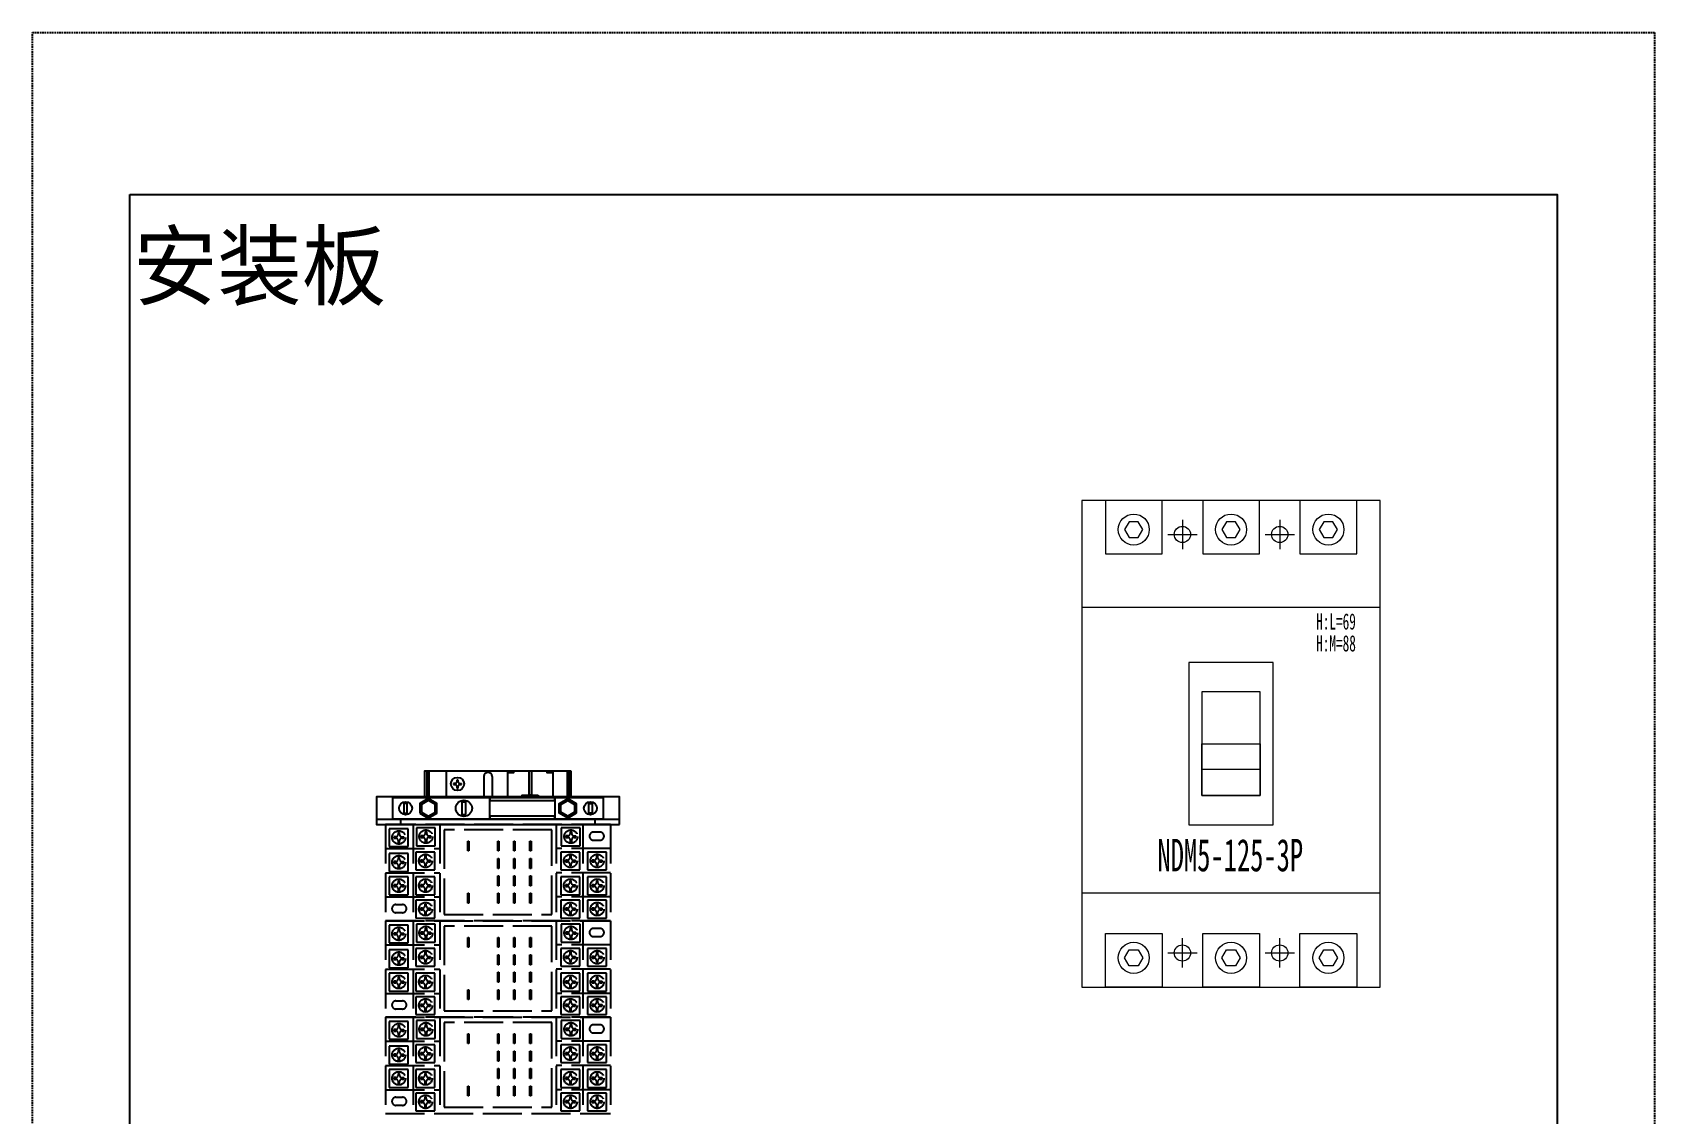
# Model space of a CAD drawing. Extents: x 342406 to 342906, y 326934 to 327634.
# Drawn here: x 342406 to 342906, y 327300 to 327634 of the extents above; entities that cross this region are included whole.
import ezdxf
from ezdxf.enums import TextEntityAlignment as Align

# ---------------------------------------------------------------- set-up
doc = ezdxf.new("R2010")
doc.units = 0
doc.header["$MEASUREMENT"] = 0
doc.linetypes.add('ACAD_ISO02W100', pattern=[15, 12, -3])
doc.linetypes.add('DASHED', pattern=[0.75, 0.5, -0.25])
for name, color, linetype in [('DRAW', 123, 'Continuous'), ('Layer1', 7, 'Continuous'), ('布置图', 30, 'Continuous'), ('文字', 3, 'Continuous')]:
    doc.layers.add(name, color=color, linetype=linetype)
doc.layers.add('细线', color=7, linetype='Continuous', lineweight=0)
doc.styles.add('宋', font='', dxfattribs={"width": 0.7})
doc.styles.get('宋').set_extended_font_data('SimSun')

# ---------------------------------------------------------------- blocks, each defined once
blk = doc.blocks.new('Manufacturer光辉PartName塑壳断路器Series125ShellFrameLimitingCurrentRemarkPartTypeMinCurrent1MaxCurrent125Poles3PMinPower0MaxPower0LibType2DelFlgfalseUpdateDate')
at = {"layer": '细线'}
for p, q in [((-15, 69.03), (-15, 59.97)), ((15, 69.03), (15, 59.97)), ((-19.53, 64.5), (-10.47, 64.5)), ((10.47, 64.5), (19.53, 64.5)), ((-15, -69.03), (-15, -59.97)), ((15, -69.03), (15, -59.97)), ((-19.53, -64.5), (-10.47, -64.5)), ((10.47, -64.5), (19.53, -64.5))]:
    blk.add_line(p, q, dxfattribs=at)
for points in [[(-46, -75), (46, -75), (46, 75), (-46, 75)], [(-38.75, 58.5), (-21.25, 58.5), (-21.25, 75), (-38.75, 75)], [(-8.75, 58.5), (8.75, 58.5), (8.75, 75), (-8.75, 75)], [(21.25, 58.5), (38.75, 58.5), (38.75, 75), (21.25, 75)], [(-46, -46), (46, -46), (46, 42), (-46, 42)], [(-13, -25), (13, -25), (13, 25), (-13, 25)], [(-9, -16), (9, -16), (9, 16), (-9, 16)], [(-9, 0), (9, 0), (9, -16), (-9, -16)], [(-9, 0), (9, 0), (9, -8), (-9, -8)], [(-38.75, -58.5), (-21.25, -58.5), (-21.25, -75), (-38.75, -75)], [(-8.75, -58.5), (8.75, -58.5), (8.75, -75), (-8.75, -75)], [(21.25, -58.5), (38.75, -58.5), (38.75, -75), (21.25, -75)]]:
    blk.add_lwpolyline(points, close=True, dxfattribs=at)
at = {"layer": '细线', "color": 7}
for points in [[(-27.19, 66), (-28.59, 68.43), (-31.41, 68.43), (-32.81, 66), (-31.41, 63.57), (-28.59, 63.57)], [(2.81, 66), (1.41, 68.43), (-1.41, 68.43), (-2.81, 66), (-1.41, 63.57), (1.41, 63.57)], [(32.81, 66), (31.41, 68.43), (28.59, 68.43), (27.19, 66), (28.59, 63.57), (31.41, 63.57)], [(-27.19, -66), (-28.59, -68.43), (-31.41, -68.43), (-32.81, -66), (-31.41, -63.57), (-28.59, -63.57)], [(2.81, -66), (1.41, -68.43), (-1.41, -68.43), (-2.81, -66), (-1.41, -63.57), (1.41, -63.57)], [(32.81, -66), (31.41, -68.43), (28.59, -68.43), (27.19, -66), (28.59, -63.57), (31.41, -63.57)]]:
    blk.add_lwpolyline(points, close=True, dxfattribs=at)
for centre in [(-30, 66), (0, 66), (30, 66), (-30, -66), (0, -66), (30, -66)]:
    blk.add_circle(centre, 4.8, dxfattribs=at)
at = {"layer": '细线'}
for centre in [(-15, 64.5), (15, 64.5), (-15, -64.5), (15, -64.5)]:
    blk.add_circle(centre, 2.5, dxfattribs=at)
at = {"layer": '细线', "color": 7, "attachment_point": 1, "style": '宋'}
for s, insert, char_height, width in [('\\pxql;{\\fFangSong_GB2312|b0|i0|c134|p49;\\W0.6;H:L=69}', (26.23, 40.19), 5, 16.7991), ('\\pxql;{\\fFangSong_GB2312|b0|i0|c134|p49;\\W0.6;H:M=88}', (26.23, 33.45), 5, 16.7991), ('\\pxql;{\\fFangSong_GB2312|b0|i0|c134|p49;\\W0.6;NDM5-125-3P}', (-22.68, -29.34), 10, 49.2649)]:
    blk.add_mtext(s, dxfattribs=dict(at, insert=insert, char_height=char_height, width=width))
blk = doc.blocks.new('8345452246a028ac4-bb8e-4c72-bf57-48d9550e3f80')
for points in [[(4.76, 158.57), (4.76, 159.17), (3.01, 159.17), (3.01, 158.57)], [(9.62, 151.72), (10.28, 151.72), (10.28, 159.17), (9.62, 159.17)], [(15.15, 159.17), (15.15, 158.57), (16.9, 158.57), (16.9, 159.17)], [(7.5, 151.72), (7.5, 151.17), (12.4, 151.17), (12.4, 151.72)]]:
    blk.add_hatch(color=7).paths.add_polyline_path(points)
at = {"color": 0}
for p, q in [((-21.91, 159.17), (-21.91, 151.17)), ((-21.31, 159.17), (-21.31, 151.17)), ((-16.02, 159.17), (-16.02, 151.17)), ((-4.35, 157.47), (-4.35, 151.17)), ((-1.78, 157.47), (-1.78, 151.17)), ((21.33, 159.17), (21.33, 151.17)), ((21.92, 159.17), (21.92, 151.17))]:
    blk.add_line(p, q, dxfattribs=at)
at = {"color": 0, "elevation": 0}
for points in [[(22.5, 159.17), (22.5, 151.17), (-22.5, 151.17), (-22.5, 159.17)], [(16.9, 159.17), (16.9, 151.17), (3.01, 151.17), (3.01, 159.17)], [(4.76, 159.17), (4.76, 158.57), (3.01, 158.57), (3.01, 159.17)], [(10.28, 159.17), (10.28, 151.72), (9.62, 151.72), (9.62, 159.17)], [(16.9, 159.17), (16.9, 158.57), (15.15, 158.57), (15.15, 159.17)], [(12.4, 151.72), (12.4, 151.17), (7.5, 151.17), (7.5, 151.72)]]:
    blk.add_lwpolyline(points, close=True, dxfattribs=at)
at = {"color": 0}
blk.add_arc((-3.07, 157.47), 1.28, 0, 180, dxfattribs=at)
at = {"layer": 'DRAW', "color": 7, "ltscale": 0.3, "elevation": 0}
for points in [[(37.5, 142.67), (37.5, 151.17), (-37.5, 151.17), (-37.5, 142.67)], [(-2.5, 144.42), (-2.5, 150.92), (-32.5, 150.92), (-32.5, 144.42)], [(-24.1, 146.17), (-21.5, 144.67), (-18.9, 146.17), (-18.9, 149.17), (-21.5, 150.67), (-24.1, 149.17)], [(-23.6, 146.46), (-21.5, 145.25), (-19.4, 146.46), (-19.4, 148.88), (-21.5, 150.09), (-23.6, 148.88)], [(17.5, 150.12), (17.5, 150.92), (-2.5, 150.92), (-2.5, 150.12)], [(32.5, 144.42), (32.5, 150.92), (17.5, 150.92), (17.5, 144.42)], [(24.1, 146.17), (21.5, 144.67), (18.9, 146.17), (18.9, 149.17), (21.5, 150.67), (24.1, 149.17)], [(23.6, 146.46), (21.5, 145.25), (19.4, 146.46), (19.4, 148.88), (21.5, 150.09), (23.6, 148.88)], [(-28, 146.17), (-28, 149.17), (-29, 149.17), (-29, 146.17)], [(-9.88, 145.79), (-9.88, 149.54), (-11.12, 149.54), (-11.12, 145.79)], [(17.5, 144.42), (17.5, 145.22), (-2.5, 145.22), (-2.5, 144.42)], [(28, 146.17), (28, 149.17), (29, 149.17), (29, 146.17)], [(37.5, 142.67), (37.5, 144.17), (-37.5, 144.17), (-37.5, 142.67)], [(30, 142.67), (30, 144.17), (-30, 144.17), (-30, 142.67)]]:
    blk.add_lwpolyline(points, close=True, dxfattribs=at)
at = {"layer": 'DRAW', "color": 7, "ltscale": 0.3}
for centre, radius in [((-10.5, 147.67), 2.5), ((-28.5, 147.67), 2), ((28.5, 147.67), 2)]:
    blk.add_circle(centre, radius, dxfattribs=at)
at = {"layer": 'Layer1', "color": 7, "lineweight": -3, "ltscale": 50}
blk.add_circle((-12.5, 155.17), 2.03, dxfattribs=at)
at = {"layer": '文字', "color": 7, "linetype": 'ACAD_ISO02W100'}
for p, q in [((-13.2, 155.35), (-13.75, 155.35)), ((-13.75, 155.35), (-13.75, 154.96)), ((-12.69, 156.37), (-12.69, 155.86)), ((-12.3, 156.37), (-12.69, 156.37)), ((-12.3, 155.86), (-12.3, 156.37)), ((-11.79, 155.35), (-11.27, 155.35)), ((-11.27, 154.96), (-11.27, 155.35)), ((-13.75, 154.96), (-13.2, 154.96)), ((-12.69, 154.45), (-12.69, 153.9)), ((-12.69, 153.9), (-12.3, 153.9)), ((-12.3, 153.9), (-12.3, 154.45)), ((-11.79, 154.96), (-11.27, 154.96))]:
    blk.add_line(p, q, dxfattribs=at)
at = {"layer": '文字', "color": 0, "linetype": 'ACAD_ISO02W100'}
for p, q in [((34.65, 142.67), (-34.65, 142.67)), ((-34.65, 142.67), (-34.65, 112.97)), ((-34.65, 142.67), (-34.65, 112.97)), ((-30.81, 140.19), (-30.81, 139.55)), ((-30.32, 140.19), (-30.81, 140.19)), ((-30.32, 139.55), (-30.32, 140.19)), ((-26.18, 142.67), (-26.18, 112.97)), ((-22.46, 140.46), (-22.46, 139.82)), ((-21.97, 140.46), (-22.46, 140.46)), ((-21.97, 139.82), (-21.97, 140.46)), ((-17.96, 142.67), (-17.96, 112.97)), ((17.96, 142.67), (17.96, 112.97)), ((22.22, 140.46), (22.22, 139.82)), ((22.71, 140.46), (22.22, 140.46)), ((22.71, 139.82), (22.71, 140.46)), ((26.18, 142.67), (26.18, 112.97)), ((34.65, 142.67), (34.65, 112.97)), ((-34.65, 135.3), (-17.96, 135.3)), ((-31.45, 138.92), (-32.13, 138.92)), ((-32.13, 138.92), (-32.13, 138.42)), ((-32.13, 138.42), (-31.45, 138.42)), ((-30.81, 137.79), (-30.81, 137.1)), ((-30.81, 137.1), (-30.32, 137.1)), ((-30.32, 138.92), (-30.32, 138.92)), ((-30.32, 137.1), (-30.32, 137.79)), ((-29.68, 138.92), (-29.04, 138.92)), ((-29.68, 138.42), (-29.04, 138.42)), ((-29.04, 138.42), (-29.04, 138.92)), ((-23.1, 139.19), (-23.78, 139.19)), ((-23.78, 139.19), (-23.78, 138.7)), ((-23.78, 138.7), (-23.1, 138.7)), ((-22.46, 138.06), (-22.46, 137.37)), ((-22.46, 137.37), (-21.97, 137.37)), ((-21.97, 139.19), (-21.97, 139.19)), ((-21.97, 137.37), (-21.97, 138.06)), ((-21.34, 139.19), (-20.69, 139.19)), ((-21.34, 138.7), (-20.69, 138.7)), ((-20.69, 138.7), (-20.69, 139.19)), ((34.65, 135.3), (17.96, 135.3)), ((21.58, 139.19), (20.9, 139.19)), ((20.9, 139.19), (20.9, 138.7)), ((20.9, 138.7), (21.58, 138.7)), ((22.22, 138.06), (22.22, 137.37)), ((22.22, 137.37), (22.71, 137.37)), ((22.71, 139.19), (22.71, 139.19)), ((22.71, 137.37), (22.71, 138.06)), ((23.35, 139.19), (23.99, 139.19)), ((23.35, 138.7), (23.99, 138.7)), ((23.99, 138.7), (23.99, 139.19)), ((-31.45, 131.28), (-32.13, 131.28)), ((-32.13, 131.28), (-32.13, 130.79)), ((-32.13, 130.79), (-31.45, 130.79)), ((-30.81, 132.55), (-30.81, 131.91)), ((-30.32, 132.55), (-30.81, 132.55)), ((-30.81, 130.15), (-30.81, 129.46)), ((-30.32, 131.91), (-30.32, 132.55)), ((-30.32, 131.28), (-30.32, 131.28)), ((-30.32, 129.46), (-30.32, 130.15)), ((-29.68, 131.28), (-29.04, 131.28)), ((-29.68, 130.79), (-29.04, 130.79)), ((-29.04, 130.79), (-29.04, 131.28)), ((-23.22, 131.7), (-23.9, 131.7)), ((-23.9, 131.7), (-23.9, 131.21)), ((-23.9, 131.21), (-23.22, 131.21)), ((-22.58, 132.98), (-22.58, 132.34)), ((-22.09, 132.98), (-22.58, 132.98)), ((-22.58, 130.57), (-22.58, 129.89)), ((-22.09, 132.34), (-22.09, 132.98)), ((-22.09, 131.7), (-22.09, 131.7)), ((-22.09, 129.89), (-22.09, 130.57)), ((-21.45, 131.7), (-20.81, 131.7)), ((-21.45, 131.21), (-20.81, 131.21)), ((-20.81, 131.21), (-20.81, 131.7)), ((21.46, 131.7), (20.78, 131.7)), ((20.78, 131.7), (20.78, 131.21)), ((20.78, 131.21), (21.46, 131.21)), ((22.1, 132.98), (22.1, 132.34)), ((22.59, 132.98), (22.1, 132.98)), ((22.1, 130.57), (22.1, 129.89)), ((22.59, 132.34), (22.59, 132.98)), ((22.59, 131.7), (22.59, 131.7)), ((22.59, 129.89), (22.59, 130.57)), ((23.23, 131.7), (23.87, 131.7)), ((23.23, 131.21), (23.87, 131.21)), ((23.87, 131.21), (23.87, 131.7)), ((29.69, 131.7), (29.01, 131.7)), ((29.01, 131.7), (29.01, 131.21)), ((29.01, 131.21), (29.69, 131.21)), ((30.33, 132.98), (30.33, 132.34)), ((30.82, 132.98), (30.33, 132.98)), ((30.33, 130.57), (30.33, 129.89)), ((30.82, 132.34), (30.82, 132.98)), ((30.82, 131.7), (30.82, 131.7)), ((30.82, 129.89), (30.82, 130.57)), ((31.45, 131.7), (32.1, 131.7)), ((31.45, 131.21), (32.1, 131.21)), ((32.1, 131.21), (32.1, 131.7)), ((-34.65, 127.82), (-17.96, 127.82)), ((-30.81, 129.46), (-30.32, 129.46)), ((-30.81, 125.34), (-30.81, 124.7)), ((-30.32, 125.34), (-30.81, 125.34)), ((-30.32, 124.7), (-30.32, 125.34)), ((-22.58, 129.89), (-22.09, 129.89)), ((-22.58, 125.34), (-22.58, 124.7)), ((-22.09, 125.34), (-22.58, 125.34)), ((-22.09, 124.7), (-22.09, 125.34)), ((34.65, 127.82), (17.96, 127.82)), ((22.1, 129.89), (22.59, 129.89)), ((22.1, 125.34), (22.1, 124.7)), ((22.59, 125.34), (22.1, 125.34)), ((22.59, 124.7), (22.59, 125.34)), ((30.33, 129.89), (30.82, 129.89)), ((30.33, 125.34), (30.33, 124.7)), ((30.82, 125.34), (30.33, 125.34)), ((30.82, 124.7), (30.82, 125.34)), ((-34.65, 120.33), (-17.96, 120.33)), ((-31.45, 124.07), (-32.13, 124.07)), ((-32.13, 124.07), (-32.13, 123.57)), ((-32.13, 123.57), (-31.45, 123.57)), ((-30.81, 122.94), (-30.81, 122.25)), ((-30.81, 122.25), (-30.32, 122.25)), ((-30.32, 124.07), (-30.32, 124.07)), ((-30.32, 122.25), (-30.32, 122.94)), ((-29.68, 124.07), (-29.04, 124.07)), ((-29.68, 123.57), (-29.04, 123.57)), ((-29.04, 123.57), (-29.04, 124.07)), ((-23.22, 124.07), (-23.9, 124.07)), ((-23.9, 124.07), (-23.9, 123.57)), ((-23.9, 123.57), (-23.22, 123.57)), ((-22.58, 122.94), (-22.58, 122.25)), ((-22.58, 122.25), (-22.09, 122.25)), ((-22.09, 124.07), (-22.09, 124.07)), ((-22.09, 122.25), (-22.09, 122.94)), ((-21.45, 124.07), (-20.81, 124.07)), ((-21.45, 123.57), (-20.81, 123.57)), ((-20.81, 123.57), (-20.81, 124.07)), ((34.65, 120.33), (17.96, 120.33)), ((21.46, 124.07), (20.78, 124.07)), ((20.78, 124.07), (20.78, 123.57)), ((20.78, 123.57), (21.46, 123.57)), ((22.1, 122.94), (22.1, 122.25)), ((22.1, 122.25), (22.59, 122.25)), ((22.59, 124.07), (22.59, 124.07)), ((22.59, 122.25), (22.59, 122.94)), ((23.23, 124.07), (23.87, 124.07)), ((23.23, 123.57), (23.87, 123.57)), ((23.87, 123.57), (23.87, 124.07)), ((29.69, 124.07), (29.01, 124.07)), ((29.01, 124.07), (29.01, 123.57)), ((29.01, 123.57), (29.69, 123.57)), ((30.33, 122.94), (30.33, 122.25)), ((30.33, 122.25), (30.82, 122.25)), ((30.82, 124.07), (30.82, 124.07)), ((30.82, 122.25), (30.82, 122.94)), ((31.45, 124.07), (32.1, 124.07)), ((31.45, 123.57), (32.1, 123.57)), ((32.1, 123.57), (32.1, 124.07)), ((-23.22, 116.85), (-23.9, 116.85)), ((-23.9, 116.85), (-23.9, 116.36)), ((-23.9, 116.36), (-23.22, 116.36)), ((-22.58, 118.13), (-22.58, 117.49)), ((-22.09, 118.13), (-22.58, 118.13)), ((-22.58, 115.72), (-22.58, 115.04)), ((-22.58, 115.04), (-22.09, 115.04)), ((-22.09, 117.49), (-22.09, 118.13)), ((-22.09, 116.85), (-22.09, 116.85)), ((-22.09, 115.04), (-22.09, 115.72)), ((-21.45, 116.85), (-20.81, 116.85)), ((-21.45, 116.36), (-20.81, 116.36)), ((-20.81, 116.36), (-20.81, 116.85)), ((21.46, 116.85), (20.78, 116.85)), ((20.78, 116.85), (20.78, 116.36)), ((20.78, 116.36), (21.46, 116.36)), ((22.1, 118.13), (22.1, 117.49)), ((22.59, 118.13), (22.1, 118.13)), ((22.1, 115.72), (22.1, 115.04)), ((22.1, 115.04), (22.59, 115.04)), ((22.59, 117.49), (22.59, 118.13)), ((22.59, 116.85), (22.59, 116.85)), ((22.59, 115.04), (22.59, 115.72)), ((23.23, 116.85), (23.87, 116.85)), ((23.23, 116.36), (23.87, 116.36)), ((23.87, 116.36), (23.87, 116.85)), ((29.69, 116.85), (29.01, 116.85)), ((29.01, 116.85), (29.01, 116.36)), ((29.01, 116.36), (29.69, 116.36)), ((30.33, 118.13), (30.33, 117.49)), ((30.82, 118.13), (30.33, 118.13)), ((30.33, 115.72), (30.33, 115.04)), ((30.33, 115.04), (30.82, 115.04)), ((30.82, 117.49), (30.82, 118.13)), ((30.82, 116.85), (30.82, 116.85)), ((30.82, 115.04), (30.82, 115.72)), ((31.45, 116.85), (32.1, 116.85)), ((31.45, 116.36), (32.1, 116.36)), ((32.1, 116.36), (32.1, 116.85)), ((-34.65, 112.97), (34.65, 112.97)), ((34.65, 112.97), (-34.65, 112.97)), ((-34.65, 112.97), (-34.65, 83.27)), ((-34.65, 112.97), (-34.65, 83.27)), ((-30.81, 110.49), (-30.81, 109.85)), ((-30.32, 110.49), (-30.81, 110.49)), ((-30.32, 109.85), (-30.32, 110.49)), ((-26.18, 112.97), (-26.18, 83.27)), ((-22.46, 110.76), (-22.46, 110.12)), ((-21.97, 110.76), (-22.46, 110.76)), ((-21.97, 110.12), (-21.97, 110.76)), ((-17.96, 112.97), (-17.96, 83.27)), ((17.96, 112.97), (17.96, 83.27)), ((22.22, 110.76), (22.22, 110.12)), ((22.71, 110.76), (22.22, 110.76)), ((22.71, 110.12), (22.71, 110.76)), ((26.18, 112.97), (26.18, 83.27)), ((34.65, 112.97), (34.65, 83.27)), ((-34.65, 105.6), (-17.96, 105.6)), ((-31.45, 109.22), (-32.13, 109.22)), ((-32.13, 109.22), (-32.13, 108.72)), ((-32.13, 108.72), (-31.45, 108.72)), ((-30.81, 108.09), (-30.81, 107.4)), ((-30.81, 107.4), (-30.32, 107.4)), ((-30.32, 109.22), (-30.32, 109.22)), ((-30.32, 107.4), (-30.32, 108.09)), ((-29.68, 109.22), (-29.04, 109.22)), ((-29.68, 108.72), (-29.04, 108.72)), ((-29.04, 108.72), (-29.04, 109.22)), ((-23.1, 109.49), (-23.78, 109.49)), ((-23.78, 109.49), (-23.78, 109)), ((-23.78, 109), (-23.1, 109)), ((-22.46, 108.36), (-22.46, 107.67)), ((-22.46, 107.67), (-21.97, 107.67)), ((-21.97, 109.49), (-21.97, 109.49)), ((-21.97, 107.67), (-21.97, 108.36)), ((-21.34, 109.49), (-20.69, 109.49)), ((-21.34, 109), (-20.69, 109)), ((-20.69, 109), (-20.69, 109.49)), ((34.65, 105.6), (17.96, 105.6)), ((21.58, 109.49), (20.9, 109.49)), ((20.9, 109.49), (20.9, 109)), ((20.9, 109), (21.58, 109)), ((22.22, 108.36), (22.22, 107.67)), ((22.22, 107.67), (22.71, 107.67)), ((22.71, 109.49), (22.71, 109.49)), ((22.71, 107.67), (22.71, 108.36)), ((23.35, 109.49), (23.99, 109.49)), ((23.35, 109), (23.99, 109)), ((23.99, 109), (23.99, 109.49)), ((-31.45, 101.58), (-32.13, 101.58)), ((-32.13, 101.58), (-32.13, 101.09)), ((-32.13, 101.09), (-31.45, 101.09)), ((-30.81, 102.85), (-30.81, 102.21)), ((-30.32, 102.85), (-30.81, 102.85)), ((-30.81, 100.45), (-30.81, 99.76)), ((-30.32, 102.21), (-30.32, 102.85)), ((-30.32, 101.58), (-30.32, 101.58)), ((-30.32, 99.76), (-30.32, 100.45)), ((-29.68, 101.58), (-29.04, 101.58)), ((-29.68, 101.09), (-29.04, 101.09)), ((-29.04, 101.09), (-29.04, 101.58)), ((-23.22, 102), (-23.9, 102)), ((-23.9, 102), (-23.9, 101.51)), ((-23.9, 101.51), (-23.22, 101.51)), ((-22.58, 103.28), (-22.58, 102.64)), ((-22.09, 103.28), (-22.58, 103.28)), ((-22.58, 100.87), (-22.58, 100.19)), ((-22.58, 100.19), (-22.09, 100.19)), ((-22.09, 102.64), (-22.09, 103.28)), ((-22.09, 102), (-22.09, 102)), ((-22.09, 100.19), (-22.09, 100.87)), ((-21.45, 102), (-20.81, 102)), ((-21.45, 101.51), (-20.81, 101.51)), ((-20.81, 101.51), (-20.81, 102)), ((21.46, 102), (20.78, 102)), ((20.78, 102), (20.78, 101.51)), ((20.78, 101.51), (21.46, 101.51)), ((22.1, 103.28), (22.1, 102.64)), ((22.59, 103.28), (22.1, 103.28)), ((22.1, 100.87), (22.1, 100.19)), ((22.1, 100.19), (22.59, 100.19)), ((22.59, 102.64), (22.59, 103.28)), ((22.59, 102), (22.59, 102)), ((22.59, 100.19), (22.59, 100.87)), ((23.23, 102), (23.87, 102)), ((23.23, 101.51), (23.87, 101.51)), ((23.87, 101.51), (23.87, 102)), ((29.69, 102), (29.01, 102)), ((29.01, 102), (29.01, 101.51)), ((29.01, 101.51), (29.69, 101.51)), ((30.33, 103.28), (30.33, 102.64)), ((30.82, 103.28), (30.33, 103.28)), ((30.33, 100.87), (30.33, 100.19)), ((30.33, 100.19), (30.82, 100.19)), ((30.82, 102.64), (30.82, 103.28)), ((30.82, 102), (30.82, 102)), ((30.82, 100.19), (30.82, 100.87)), ((31.45, 102), (32.1, 102)), ((31.45, 101.51), (32.1, 101.51)), ((32.1, 101.51), (32.1, 102)), ((-34.65, 98.12), (-17.96, 98.12)), ((-30.81, 99.76), (-30.32, 99.76)), ((-30.81, 95.64), (-30.81, 95)), ((-30.32, 95.64), (-30.81, 95.64)), ((-30.32, 95), (-30.32, 95.64)), ((-22.58, 95.64), (-22.58, 95)), ((-22.09, 95.64), (-22.58, 95.64)), ((-22.09, 95), (-22.09, 95.64)), ((34.65, 98.12), (17.96, 98.12)), ((22.1, 95.64), (22.1, 95)), ((22.59, 95.64), (22.1, 95.64)), ((22.59, 95), (22.59, 95.64)), ((30.33, 95.64), (30.33, 95)), ((30.82, 95.64), (30.33, 95.64)), ((30.82, 95), (30.82, 95.64)), ((-34.65, 90.63), (-17.96, 90.63)), ((-31.45, 94.37), (-32.13, 94.37)), ((-32.13, 94.37), (-32.13, 93.87)), ((-32.13, 93.87), (-31.45, 93.87)), ((-30.81, 93.24), (-30.81, 92.55)), ((-30.81, 92.55), (-30.32, 92.55)), ((-30.32, 94.37), (-30.32, 94.37)), ((-30.32, 92.55), (-30.32, 93.24)), ((-29.68, 94.37), (-29.04, 94.37)), ((-29.68, 93.87), (-29.04, 93.87)), ((-29.04, 93.87), (-29.04, 94.37)), ((-23.22, 94.37), (-23.9, 94.37)), ((-23.9, 94.37), (-23.9, 93.87)), ((-23.9, 93.87), (-23.22, 93.87)), ((-22.58, 93.24), (-22.58, 92.55)), ((-22.58, 92.55), (-22.09, 92.55)), ((-22.09, 94.37), (-22.09, 94.37)), ((-22.09, 92.55), (-22.09, 93.24)), ((-21.45, 94.37), (-20.81, 94.37)), ((-21.45, 93.87), (-20.81, 93.87)), ((-20.81, 93.87), (-20.81, 94.37)), ((34.65, 90.63), (17.96, 90.63)), ((21.46, 94.37), (20.78, 94.37)), ((20.78, 94.37), (20.78, 93.87)), ((20.78, 93.87), (21.46, 93.87)), ((22.1, 93.24), (22.1, 92.55)), ((22.1, 92.55), (22.59, 92.55)), ((22.59, 94.37), (22.59, 94.37)), ((22.59, 92.55), (22.59, 93.24)), ((23.23, 94.37), (23.87, 94.37)), ((23.23, 93.87), (23.87, 93.87)), ((23.87, 93.87), (23.87, 94.37)), ((29.69, 94.37), (29.01, 94.37)), ((29.01, 94.37), (29.01, 93.87)), ((29.01, 93.87), (29.69, 93.87)), ((30.33, 93.24), (30.33, 92.55)), ((30.33, 92.55), (30.82, 92.55)), ((30.82, 94.37), (30.82, 94.37)), ((30.82, 92.55), (30.82, 93.24)), ((31.45, 94.37), (32.1, 94.37)), ((31.45, 93.87), (32.1, 93.87)), ((32.1, 93.87), (32.1, 94.37)), ((-23.22, 87.15), (-23.9, 87.15)), ((-23.9, 87.15), (-23.9, 86.66)), ((-23.9, 86.66), (-23.22, 86.66)), ((-22.58, 88.43), (-22.58, 87.79)), ((-22.09, 88.43), (-22.58, 88.43)), ((-22.58, 86.02), (-22.58, 85.34)), ((-22.58, 85.34), (-22.09, 85.34)), ((-22.09, 87.79), (-22.09, 88.43)), ((-22.09, 87.15), (-22.09, 87.15)), ((-22.09, 85.34), (-22.09, 86.02)), ((-21.45, 87.15), (-20.81, 87.15)), ((-21.45, 86.66), (-20.81, 86.66)), ((-20.81, 86.66), (-20.81, 87.15)), ((21.46, 87.15), (20.78, 87.15)), ((20.78, 87.15), (20.78, 86.66)), ((20.78, 86.66), (21.46, 86.66)), ((22.1, 88.43), (22.1, 87.79)), ((22.59, 88.43), (22.1, 88.43)), ((22.1, 86.02), (22.1, 85.34)), ((22.1, 85.34), (22.59, 85.34)), ((22.59, 87.79), (22.59, 88.43)), ((22.59, 87.15), (22.59, 87.15)), ((22.59, 85.34), (22.59, 86.02)), ((23.23, 87.15), (23.87, 87.15)), ((23.23, 86.66), (23.87, 86.66)), ((23.87, 86.66), (23.87, 87.15)), ((29.69, 87.15), (29.01, 87.15)), ((29.01, 87.15), (29.01, 86.66)), ((29.01, 86.66), (29.69, 86.66)), ((30.33, 88.43), (30.33, 87.79)), ((30.82, 88.43), (30.33, 88.43)), ((30.33, 86.02), (30.33, 85.34)), ((30.33, 85.34), (30.82, 85.34)), ((30.82, 87.79), (30.82, 88.43)), ((30.82, 87.15), (30.82, 87.15)), ((30.82, 85.34), (30.82, 86.02)), ((31.45, 87.15), (32.1, 87.15)), ((31.45, 86.66), (32.1, 86.66)), ((32.1, 86.66), (32.1, 87.15)), ((-34.65, 83.27), (34.65, 83.27)), ((34.65, 83.27), (-34.65, 83.27)), ((-34.65, 83.27), (-34.65, 53.57)), ((-34.65, 83.27), (-34.65, 53.57)), ((-30.81, 80.79), (-30.81, 80.15)), ((-30.32, 80.79), (-30.81, 80.79)), ((-30.32, 80.15), (-30.32, 80.79)), ((-26.18, 83.27), (-26.18, 53.57)), ((-22.46, 81.06), (-22.46, 80.42)), ((-21.97, 81.06), (-22.46, 81.06)), ((-21.97, 80.42), (-21.97, 81.06)), ((-17.96, 83.27), (-17.96, 53.57)), ((17.96, 83.27), (17.96, 53.57)), ((22.22, 81.06), (22.22, 80.42)), ((22.71, 81.06), (22.22, 81.06)), ((22.71, 80.42), (22.71, 81.06)), ((26.18, 83.27), (26.18, 53.57)), ((34.65, 83.27), (34.65, 53.57)), ((-34.65, 75.9), (-17.96, 75.9)), ((-31.45, 79.52), (-32.13, 79.52)), ((-32.13, 79.52), (-32.13, 79.02)), ((-32.13, 79.02), (-31.45, 79.02)), ((-30.81, 78.39), (-30.81, 77.7)), ((-30.81, 77.7), (-30.32, 77.7)), ((-30.32, 79.52), (-30.32, 79.52)), ((-30.32, 77.7), (-30.32, 78.39)), ((-29.68, 79.52), (-29.04, 79.52)), ((-29.68, 79.02), (-29.04, 79.02)), ((-29.04, 79.02), (-29.04, 79.52)), ((-23.1, 79.79), (-23.78, 79.79)), ((-23.78, 79.79), (-23.78, 79.3)), ((-23.78, 79.3), (-23.1, 79.3)), ((-22.46, 78.66), (-22.46, 77.97)), ((-22.46, 77.97), (-21.97, 77.97)), ((-21.97, 79.79), (-21.97, 79.79)), ((-21.97, 77.97), (-21.97, 78.66)), ((-21.34, 79.79), (-20.69, 79.79)), ((-21.34, 79.3), (-20.69, 79.3)), ((-20.69, 79.3), (-20.69, 79.79)), ((34.65, 75.9), (17.96, 75.9)), ((21.58, 79.79), (20.9, 79.79)), ((20.9, 79.79), (20.9, 79.3)), ((20.9, 79.3), (21.58, 79.3)), ((22.22, 78.66), (22.22, 77.97)), ((22.22, 77.97), (22.71, 77.97)), ((22.71, 79.79), (22.71, 79.79)), ((22.71, 77.97), (22.71, 78.66)), ((23.35, 79.79), (23.99, 79.79)), ((23.35, 79.3), (23.99, 79.3)), ((23.99, 79.3), (23.99, 79.79)), ((-31.45, 71.88), (-32.13, 71.88)), ((-32.13, 71.88), (-32.13, 71.39)), ((-32.13, 71.39), (-31.45, 71.39)), ((-30.81, 73.15), (-30.81, 72.51)), ((-30.32, 73.15), (-30.81, 73.15)), ((-30.81, 70.75), (-30.81, 70.06)), ((-30.81, 70.06), (-30.32, 70.06)), ((-30.32, 72.51), (-30.32, 73.15)), ((-30.32, 71.88), (-30.32, 71.88)), ((-30.32, 70.06), (-30.32, 70.75)), ((-29.68, 71.88), (-29.04, 71.88)), ((-29.68, 71.39), (-29.04, 71.39)), ((-29.04, 71.39), (-29.04, 71.88)), ((-23.22, 72.3), (-23.9, 72.3)), ((-23.9, 72.3), (-23.9, 71.81)), ((-23.9, 71.81), (-23.22, 71.81)), ((-22.58, 73.58), (-22.58, 72.94)), ((-22.09, 73.58), (-22.58, 73.58)), ((-22.58, 71.17), (-22.58, 70.49)), ((-22.58, 70.49), (-22.09, 70.49)), ((-22.09, 72.94), (-22.09, 73.58)), ((-22.09, 72.3), (-22.09, 72.3)), ((-22.09, 70.49), (-22.09, 71.17)), ((-21.45, 72.3), (-20.81, 72.3)), ((-21.45, 71.81), (-20.81, 71.81)), ((-20.81, 71.81), (-20.81, 72.3)), ((21.46, 72.3), (20.78, 72.3)), ((20.78, 72.3), (20.78, 71.81)), ((20.78, 71.81), (21.46, 71.81)), ((22.1, 73.58), (22.1, 72.94)), ((22.59, 73.58), (22.1, 73.58)), ((22.1, 71.17), (22.1, 70.49)), ((22.1, 70.49), (22.59, 70.49)), ((22.59, 72.94), (22.59, 73.58)), ((22.59, 72.3), (22.59, 72.3)), ((22.59, 70.49), (22.59, 71.17)), ((23.23, 72.3), (23.87, 72.3)), ((23.23, 71.81), (23.87, 71.81)), ((23.87, 71.81), (23.87, 72.3)), ((29.69, 72.3), (29.01, 72.3)), ((29.01, 72.3), (29.01, 71.81)), ((29.01, 71.81), (29.69, 71.81)), ((30.33, 73.58), (30.33, 72.94)), ((30.82, 73.58), (30.33, 73.58)), ((30.33, 71.17), (30.33, 70.49)), ((30.33, 70.49), (30.82, 70.49)), ((30.82, 72.94), (30.82, 73.58)), ((30.82, 72.3), (30.82, 72.3)), ((30.82, 70.49), (30.82, 71.17)), ((31.45, 72.3), (32.1, 72.3)), ((31.45, 71.81), (32.1, 71.81)), ((32.1, 71.81), (32.1, 72.3)), ((-34.65, 68.42), (-17.96, 68.42)), ((-30.81, 65.94), (-30.81, 65.3)), ((-30.32, 65.94), (-30.81, 65.94)), ((-30.32, 65.3), (-30.32, 65.94)), ((-22.58, 65.94), (-22.58, 65.3)), ((-22.09, 65.94), (-22.58, 65.94)), ((-22.09, 65.3), (-22.09, 65.94)), ((34.65, 68.42), (17.96, 68.42)), ((22.1, 65.94), (22.1, 65.3)), ((22.59, 65.94), (22.1, 65.94)), ((22.59, 65.3), (22.59, 65.94)), ((30.33, 65.94), (30.33, 65.3)), ((30.82, 65.94), (30.33, 65.94)), ((30.82, 65.3), (30.82, 65.94)), ((-34.65, 60.93), (-17.96, 60.93)), ((-31.45, 64.67), (-32.13, 64.67)), ((-32.13, 64.67), (-32.13, 64.17)), ((-32.13, 64.17), (-31.45, 64.17)), ((-30.81, 63.54), (-30.81, 62.85)), ((-30.81, 62.85), (-30.32, 62.85)), ((-30.32, 64.67), (-30.32, 64.67)), ((-30.32, 62.85), (-30.32, 63.54)), ((-29.68, 64.67), (-29.04, 64.67)), ((-29.68, 64.17), (-29.04, 64.17)), ((-29.04, 64.17), (-29.04, 64.67)), ((-23.22, 64.67), (-23.9, 64.67)), ((-23.9, 64.67), (-23.9, 64.17)), ((-23.9, 64.17), (-23.22, 64.17)), ((-22.58, 63.54), (-22.58, 62.85)), ((-22.58, 62.85), (-22.09, 62.85)), ((-22.09, 64.67), (-22.09, 64.67)), ((-22.09, 62.85), (-22.09, 63.54)), ((-21.45, 64.67), (-20.81, 64.67)), ((-21.45, 64.17), (-20.81, 64.17)), ((-20.81, 64.17), (-20.81, 64.67)), ((34.65, 60.93), (17.96, 60.93)), ((21.46, 64.67), (20.78, 64.67)), ((20.78, 64.67), (20.78, 64.17)), ((20.78, 64.17), (21.46, 64.17)), ((22.1, 63.54), (22.1, 62.85)), ((22.1, 62.85), (22.59, 62.85)), ((22.59, 64.67), (22.59, 64.67)), ((22.59, 62.85), (22.59, 63.54)), ((23.23, 64.67), (23.87, 64.67)), ((23.23, 64.17), (23.87, 64.17)), ((23.87, 64.17), (23.87, 64.67)), ((29.69, 64.67), (29.01, 64.67)), ((29.01, 64.67), (29.01, 64.17)), ((29.01, 64.17), (29.69, 64.17)), ((30.33, 63.54), (30.33, 62.85)), ((30.33, 62.85), (30.82, 62.85)), ((30.82, 64.67), (30.82, 64.67)), ((30.82, 62.85), (30.82, 63.54)), ((31.45, 64.67), (32.1, 64.67)), ((31.45, 64.17), (32.1, 64.17)), ((32.1, 64.17), (32.1, 64.67)), ((-23.22, 57.45), (-23.9, 57.45)), ((-23.9, 57.45), (-23.9, 56.96)), ((-23.9, 56.96), (-23.22, 56.96)), ((-22.58, 58.73), (-22.58, 58.09)), ((-22.09, 58.73), (-22.58, 58.73)), ((-22.58, 56.32), (-22.58, 55.64)), ((-22.58, 55.64), (-22.09, 55.64)), ((-22.09, 58.09), (-22.09, 58.73)), ((-22.09, 57.45), (-22.09, 57.45)), ((-22.09, 55.64), (-22.09, 56.32)), ((-21.45, 57.45), (-20.81, 57.45)), ((-21.45, 56.96), (-20.81, 56.96)), ((-20.81, 56.96), (-20.81, 57.45)), ((21.46, 57.45), (20.78, 57.45)), ((20.78, 57.45), (20.78, 56.96)), ((20.78, 56.96), (21.46, 56.96)), ((22.1, 58.73), (22.1, 58.09)), ((22.59, 58.73), (22.1, 58.73)), ((22.1, 56.32), (22.1, 55.64)), ((22.1, 55.64), (22.59, 55.64)), ((22.59, 58.09), (22.59, 58.73)), ((22.59, 57.45), (22.59, 57.45)), ((22.59, 55.64), (22.59, 56.32)), ((23.23, 57.45), (23.87, 57.45)), ((23.23, 56.96), (23.87, 56.96)), ((23.87, 56.96), (23.87, 57.45)), ((29.69, 57.45), (29.01, 57.45)), ((29.01, 57.45), (29.01, 56.96)), ((29.01, 56.96), (29.69, 56.96)), ((30.33, 58.73), (30.33, 58.09)), ((30.82, 58.73), (30.33, 58.73)), ((30.33, 56.32), (30.33, 55.64)), ((30.33, 55.64), (30.82, 55.64)), ((30.82, 58.09), (30.82, 58.73)), ((30.82, 57.45), (30.82, 57.45)), ((30.82, 55.64), (30.82, 56.32)), ((31.45, 57.45), (32.1, 57.45)), ((31.45, 56.96), (32.1, 56.96)), ((32.1, 56.96), (32.1, 57.45)), ((-34.65, 53.57), (34.65, 53.57))]:
    blk.add_line(p, q, dxfattribs=at)
at = {"layer": '文字', "color": 0, "linetype": 'ACAD_ISO02W100', "elevation": 0}
for points in [[(-33.51, 141.36), (-33.51, 135.87), (-27.73, 135.87), (-27.73, 141.36)], [(-25.17, 141.64), (-25.17, 136.14), (-19.38, 136.14), (-19.38, 141.64)], [(-16.57, 141.02), (-16.55, 114.94), (16.57, 114.94), (16.57, 141.02)], [(19.51, 141.64), (19.51, 136.14), (25.3, 136.14), (25.3, 141.64)], [(-8.95, 137.57), (-8.95, 134.53), (-9.3, 134.53), (-9.3, 137.57)], [(0.28, 137.57), (0.28, 134.53), (-0.07, 134.53), (-0.07, 137.57)], [(5.24, 137.57), (5.24, 134.53), (4.89, 134.53), (4.89, 137.57)], [(10.19, 137.57), (10.19, 134.53), (9.84, 134.53), (9.84, 137.57)], [(-33.51, 133.73), (-33.51, 128.23), (-27.73, 128.23), (-27.73, 133.73)], [(-25.29, 134.15), (-25.29, 128.66), (-19.5, 128.66), (-19.5, 134.15)], [(0.28, 132.2), (0.28, 129.16), (-0.07, 129.16), (-0.07, 132.2)], [(5.24, 132.2), (5.24, 129.16), (4.89, 129.16), (4.89, 132.2)], [(10.19, 132.2), (10.19, 129.16), (9.84, 129.16), (9.84, 132.2)], [(19.39, 134.15), (19.39, 128.66), (25.18, 128.66), (25.18, 134.15)], [(27.62, 134.15), (27.62, 128.66), (33.41, 128.66), (33.41, 134.15)], [(-33.51, 126.51), (-33.51, 121.02), (-27.73, 121.02), (-27.73, 126.51)], [(-25.29, 126.51), (-25.29, 121.02), (-19.5, 121.02), (-19.5, 126.51)], [(0.28, 126.83), (0.28, 123.78), (-0.07, 123.78), (-0.07, 126.83)], [(5.24, 126.83), (5.24, 123.78), (4.89, 123.78), (4.89, 126.83)], [(10.19, 126.83), (10.19, 123.78), (9.84, 123.78), (9.84, 126.83)], [(19.39, 126.51), (19.39, 121.02), (25.18, 121.02), (25.18, 126.51)], [(27.62, 126.51), (27.62, 121.02), (33.41, 121.02), (33.41, 126.51)], [(-8.95, 121.46), (-8.95, 118.41), (-9.3, 118.41), (-9.3, 121.46)], [(0.28, 121.46), (0.28, 118.41), (-0.07, 118.41), (-0.07, 121.46)], [(5.24, 121.46), (5.24, 118.41), (4.89, 118.41), (4.89, 121.46)], [(10.19, 121.46), (10.19, 118.41), (9.84, 118.41), (9.84, 121.46)], [(-25.29, 119.3), (-25.29, 113.81), (-19.5, 113.81), (-19.5, 119.3)], [(19.39, 119.3), (19.39, 113.81), (25.18, 113.81), (25.18, 119.3)], [(27.62, 119.3), (27.62, 113.81), (33.41, 113.81), (33.41, 119.3)], [(-33.51, 111.66), (-33.51, 106.17), (-27.73, 106.17), (-27.73, 111.66)], [(-25.17, 111.94), (-25.17, 106.44), (-19.38, 106.44), (-19.38, 111.94)], [(-16.57, 111.32), (-16.55, 85.24), (16.57, 85.24), (16.57, 111.32)], [(19.51, 111.94), (19.51, 106.44), (25.3, 106.44), (25.3, 111.94)], [(-8.95, 107.87), (-8.95, 104.83), (-9.3, 104.83), (-9.3, 107.87)], [(0.28, 107.87), (0.28, 104.83), (-0.07, 104.83), (-0.07, 107.87)], [(5.24, 107.87), (5.24, 104.83), (4.89, 104.83), (4.89, 107.87)], [(10.19, 107.87), (10.19, 104.83), (9.84, 104.83), (9.84, 107.87)], [(-33.51, 104.03), (-33.51, 98.53), (-27.73, 98.53), (-27.73, 104.03)], [(-25.29, 104.45), (-25.29, 98.96), (-19.5, 98.96), (-19.5, 104.45)], [(0.28, 102.5), (0.28, 99.46), (-0.07, 99.46), (-0.07, 102.5)], [(5.24, 102.5), (5.24, 99.46), (4.89, 99.46), (4.89, 102.5)], [(10.19, 102.5), (10.19, 99.46), (9.84, 99.46), (9.84, 102.5)], [(19.39, 104.45), (19.39, 98.96), (25.18, 98.96), (25.18, 104.45)], [(27.62, 104.45), (27.62, 98.96), (33.41, 98.96), (33.41, 104.45)], [(-33.51, 96.81), (-33.51, 91.32), (-27.73, 91.32), (-27.73, 96.81)], [(-25.29, 96.81), (-25.29, 91.32), (-19.5, 91.32), (-19.5, 96.81)], [(0.28, 97.13), (0.28, 94.08), (-0.07, 94.08), (-0.07, 97.13)], [(5.24, 97.13), (5.24, 94.08), (4.89, 94.08), (4.89, 97.13)], [(10.19, 97.13), (10.19, 94.08), (9.84, 94.08), (9.84, 97.13)], [(19.39, 96.81), (19.39, 91.32), (25.18, 91.32), (25.18, 96.81)], [(27.62, 96.81), (27.62, 91.32), (33.41, 91.32), (33.41, 96.81)], [(-8.95, 91.76), (-8.95, 88.71), (-9.3, 88.71), (-9.3, 91.76)], [(0.28, 91.76), (0.28, 88.71), (-0.07, 88.71), (-0.07, 91.76)], [(5.24, 91.76), (5.24, 88.71), (4.89, 88.71), (4.89, 91.76)], [(10.19, 91.76), (10.19, 88.71), (9.84, 88.71), (9.84, 91.76)], [(-25.29, 89.6), (-25.29, 84.11), (-19.5, 84.11), (-19.5, 89.6)], [(19.39, 89.6), (19.39, 84.11), (25.18, 84.11), (25.18, 89.6)], [(27.62, 89.6), (27.62, 84.11), (33.41, 84.11), (33.41, 89.6)], [(-33.51, 81.96), (-33.51, 76.47), (-27.73, 76.47), (-27.73, 81.96)], [(-25.17, 82.24), (-25.17, 76.74), (-19.38, 76.74), (-19.38, 82.24)], [(-16.57, 81.62), (-16.55, 55.54), (16.57, 55.54), (16.57, 81.62)], [(19.51, 82.24), (19.51, 76.74), (25.3, 76.74), (25.3, 82.24)], [(-8.95, 78.17), (-8.95, 75.13), (-9.3, 75.13), (-9.3, 78.17)], [(0.28, 78.17), (0.28, 75.13), (-0.07, 75.13), (-0.07, 78.17)], [(5.24, 78.17), (5.24, 75.13), (4.89, 75.13), (4.89, 78.17)], [(10.19, 78.17), (10.19, 75.13), (9.84, 75.13), (9.84, 78.17)], [(-33.51, 74.33), (-33.51, 68.83), (-27.73, 68.83), (-27.73, 74.33)], [(-25.29, 74.75), (-25.29, 69.26), (-19.5, 69.26), (-19.5, 74.75)], [(0.28, 72.8), (0.28, 69.76), (-0.07, 69.76), (-0.07, 72.8)], [(5.24, 72.8), (5.24, 69.76), (4.89, 69.76), (4.89, 72.8)], [(10.19, 72.8), (10.19, 69.76), (9.84, 69.76), (9.84, 72.8)], [(19.39, 74.75), (19.39, 69.26), (25.18, 69.26), (25.18, 74.75)], [(27.62, 74.75), (27.62, 69.26), (33.41, 69.26), (33.41, 74.75)], [(-33.51, 67.11), (-33.51, 61.62), (-27.73, 61.62), (-27.73, 67.11)], [(-25.29, 67.11), (-25.29, 61.62), (-19.5, 61.62), (-19.5, 67.11)], [(0.28, 67.43), (0.28, 64.38), (-0.07, 64.38), (-0.07, 67.43)], [(5.24, 67.43), (5.24, 64.38), (4.89, 64.38), (4.89, 67.43)], [(10.19, 67.43), (10.19, 64.38), (9.84, 64.38), (9.84, 67.43)], [(19.39, 67.11), (19.39, 61.62), (25.18, 61.62), (25.18, 67.11)], [(27.62, 67.11), (27.62, 61.62), (33.41, 61.62), (33.41, 67.11)], [(-8.95, 62.06), (-8.95, 59.01), (-9.3, 59.01), (-9.3, 62.06)], [(0.28, 62.06), (0.28, 59.01), (-0.07, 59.01), (-0.07, 62.06)], [(5.24, 62.06), (5.24, 59.01), (4.89, 59.01), (4.89, 62.06)], [(10.19, 62.06), (10.19, 59.01), (9.84, 59.01), (9.84, 62.06)], [(-25.29, 59.9), (-25.29, 54.41), (-19.5, 54.41), (-19.5, 59.9)], [(19.39, 59.9), (19.39, 54.41), (25.18, 54.41), (25.18, 59.9)], [(27.62, 59.9), (27.62, 54.41), (33.41, 54.41), (33.41, 59.9)]]:
    blk.add_lwpolyline(points, close=True, dxfattribs=at)
for points in [[(28.19, 139.08), (28.19, 139.08, 0.414214), (29.44, 137.83), (31.44, 137.83, 0.414214), (32.69, 139.08), (32.69, 139.08, 0.414214), (31.44, 140.33), (29.44, 140.33, 0.414214)], [(-28.19, 116.75), (-28.19, 116.75, -0.414214), (-29.44, 115.49), (-31.44, 115.49, -0.414214), (-32.69, 116.75), (-32.69, 116.75, -0.414214), (-31.44, 118), (-29.44, 118, -0.414214)], [(28.19, 109.38), (28.19, 109.38, 0.414214), (29.44, 108.13), (31.44, 108.13, 0.414214), (32.69, 109.38), (32.69, 109.38, 0.414214), (31.44, 110.63), (29.44, 110.63, 0.414214)], [(-28.19, 87.05), (-28.19, 87.05, -0.414214), (-29.44, 85.79), (-31.44, 85.79, -0.414214), (-32.69, 87.05), (-32.69, 87.05, -0.414214), (-31.44, 88.3), (-29.44, 88.3, -0.414214)], [(28.19, 79.68), (28.19, 79.68, 0.414214), (29.44, 78.43), (31.44, 78.43, 0.414214), (32.69, 79.68), (32.69, 79.68, 0.414214), (31.44, 80.93), (29.44, 80.93, 0.414214)], [(-28.19, 57.35), (-28.19, 57.35, -0.414214), (-29.44, 56.09), (-31.44, 56.09, -0.414214), (-32.69, 57.35), (-32.69, 57.35, -0.414214), (-31.44, 58.6), (-29.44, 58.6, -0.414214)]]:
    blk.add_lwpolyline(points, format="xyb", close=True, dxfattribs=at)
at = {"layer": '文字', "color": 0, "linetype": 'ACAD_ISO02W100'}
for centre in [(-30.57, 138.68), (-22.22, 138.95), (22.46, 138.95), (-30.57, 131.04), (-22.34, 131.47), (22.34, 131.47), (30.57, 131.47), (-30.57, 123.83), (-22.34, 123.83), (22.34, 123.83), (30.57, 123.83), (-22.34, 116.62), (22.34, 116.62), (30.57, 116.62), (-30.57, 108.98), (-22.22, 109.25), (22.46, 109.25), (-30.57, 101.34), (-22.34, 101.77), (22.34, 101.77), (30.57, 101.77), (-30.57, 94.13), (-22.34, 94.13), (22.34, 94.13), (30.57, 94.13), (-22.34, 86.92), (22.34, 86.92), (30.57, 86.92), (-30.57, 79.28), (-22.22, 79.55), (22.46, 79.55), (-30.57, 71.64), (-22.34, 72.07), (22.34, 72.07), (30.57, 72.07), (-30.57, 64.43), (-22.34, 64.43), (22.34, 64.43), (30.57, 64.43), (-22.34, 57.22), (22.34, 57.22), (30.57, 57.22)]:
    blk.add_circle(centre, 2.05, dxfattribs=at)
at = {"layer": '文字', "color": 7, "linetype": 'ACAD_ISO02W100'}
for centre, start, end in [((-13.2, 155.86), 270, 0), ((-11.79, 155.86), 180, 270), ((-13.2, 154.45), 0, 90), ((-11.79, 154.45), 90, 180)]:
    blk.add_arc(centre, 0.509, start, end, dxfattribs=at)
at = {"layer": '文字', "color": 0, "linetype": 'ACAD_ISO02W100'}
for centre, start, end in [((-31.45, 139.55), 270, 0), ((-31.45, 137.79), 0, 90), ((-29.68, 139.55), 180, 270), ((-29.68, 137.79), 90, 180), ((-23.1, 139.82), 270, 0), ((-23.1, 138.06), 0, 90), ((-21.34, 139.82), 180, 270), ((-21.34, 138.06), 90, 180), ((21.58, 139.82), 270, 0), ((21.58, 138.06), 0, 90), ((23.35, 139.82), 180, 270), ((23.35, 138.06), 90, 180), ((-31.45, 131.91), 270, 0), ((-31.45, 130.15), 0, 90), ((-29.68, 131.91), 180, 270), ((-29.68, 130.15), 90, 180), ((-23.22, 132.34), 270, 0), ((-23.22, 130.57), 0, 90), ((-21.45, 132.34), 180, 270), ((-21.45, 130.57), 90, 180), ((21.46, 132.34), 270, 0), ((21.46, 130.57), 0, 90), ((23.23, 132.34), 180, 270), ((23.23, 130.57), 90, 180), ((29.69, 132.34), 270, 0), ((29.69, 130.57), 0, 90), ((31.45, 132.34), 180, 270), ((31.45, 130.57), 90, 180), ((-31.45, 124.7), 270, 0), ((-31.45, 122.94), 0, 90), ((-29.68, 124.7), 180, 270), ((-29.68, 122.94), 90, 180), ((-23.22, 124.7), 270, 0), ((-23.22, 122.94), 0, 90), ((-21.45, 124.7), 180, 270), ((-21.45, 122.94), 90, 180), ((21.46, 124.7), 270, 0), ((21.46, 122.94), 0, 90), ((23.23, 124.7), 180, 270), ((23.23, 122.94), 90, 180), ((29.69, 124.7), 270, 0), ((29.69, 122.94), 0, 90), ((31.45, 124.7), 180, 270), ((31.45, 122.94), 90, 180), ((-23.22, 117.49), 270, 0), ((-23.22, 115.72), 0, 90), ((-21.45, 117.49), 180, 270), ((-21.45, 115.72), 90, 180), ((21.46, 117.49), 270, 0), ((21.46, 115.72), 0, 90), ((23.23, 117.49), 180, 270), ((23.23, 115.72), 90, 180), ((29.69, 117.49), 270, 0), ((29.69, 115.72), 0, 90), ((31.45, 117.49), 180, 270), ((31.45, 115.72), 90, 180), ((-23.1, 110.12), 270, 0), ((-21.34, 110.12), 180, 270), ((21.58, 110.12), 270, 0), ((23.35, 110.12), 180, 270), ((-31.45, 109.85), 270, 0), ((-31.45, 108.09), 0, 90), ((-29.68, 109.85), 180, 270), ((-29.68, 108.09), 90, 180), ((-23.1, 108.36), 0, 90), ((-21.34, 108.36), 90, 180), ((21.58, 108.36), 0, 90), ((23.35, 108.36), 90, 180), ((-31.45, 102.21), 270, 0), ((-31.45, 100.45), 0, 90), ((-29.68, 102.21), 180, 270), ((-29.68, 100.45), 90, 180), ((-23.22, 102.64), 270, 0), ((-23.22, 100.87), 0, 90), ((-21.45, 102.64), 180, 270), ((-21.45, 100.87), 90, 180), ((21.46, 102.64), 270, 0), ((21.46, 100.87), 0, 90), ((23.23, 102.64), 180, 270), ((23.23, 100.87), 90, 180), ((29.69, 102.64), 270, 0), ((29.69, 100.87), 0, 90), ((31.45, 102.64), 180, 270), ((31.45, 100.87), 90, 180), ((-31.45, 95), 270, 0), ((-29.68, 95), 180, 270), ((-23.22, 95), 270, 0), ((-21.45, 95), 180, 270), ((21.46, 95), 270, 0), ((23.23, 95), 180, 270), ((29.69, 95), 270, 0), ((31.45, 95), 180, 270), ((-31.45, 93.24), 0, 90), ((-29.68, 93.24), 90, 180), ((-23.22, 93.24), 0, 90), ((-21.45, 93.24), 90, 180), ((21.46, 93.24), 0, 90), ((23.23, 93.24), 90, 180), ((29.69, 93.24), 0, 90), ((31.45, 93.24), 90, 180), ((-23.22, 87.79), 270, 0), ((-23.22, 86.02), 0, 90), ((-21.45, 87.79), 180, 270), ((-21.45, 86.02), 90, 180), ((21.46, 87.79), 270, 0), ((21.46, 86.02), 0, 90), ((23.23, 87.79), 180, 270), ((23.23, 86.02), 90, 180), ((29.69, 87.79), 270, 0), ((29.69, 86.02), 0, 90), ((31.45, 87.79), 180, 270), ((31.45, 86.02), 90, 180), ((-31.45, 80.15), 270, 0), ((-29.68, 80.15), 180, 270), ((-23.1, 80.42), 270, 0), ((-21.34, 80.42), 180, 270), ((21.58, 80.42), 270, 0), ((23.35, 80.42), 180, 270), ((-31.45, 78.39), 0, 90), ((-29.68, 78.39), 90, 180), ((-23.1, 78.66), 0, 90), ((-21.34, 78.66), 90, 180), ((21.58, 78.66), 0, 90), ((23.35, 78.66), 90, 180), ((-31.45, 72.51), 270, 0), ((-31.45, 70.75), 0, 90), ((-29.68, 72.51), 180, 270), ((-29.68, 70.75), 90, 180), ((-23.22, 72.94), 270, 0), ((-23.22, 71.17), 0, 90), ((-21.45, 72.94), 180, 270), ((-21.45, 71.17), 90, 180), ((21.46, 72.94), 270, 0), ((21.46, 71.17), 0, 90), ((23.23, 72.94), 180, 270), ((23.23, 71.17), 90, 180), ((29.69, 72.94), 270, 0), ((29.69, 71.17), 0, 90), ((31.45, 72.94), 180, 270), ((31.45, 71.17), 90, 180), ((-31.45, 65.3), 270, 0), ((-29.68, 65.3), 180, 270), ((-23.22, 65.3), 270, 0), ((-21.45, 65.3), 180, 270), ((21.46, 65.3), 270, 0), ((23.23, 65.3), 180, 270), ((29.69, 65.3), 270, 0), ((31.45, 65.3), 180, 270), ((-31.45, 63.54), 0, 90), ((-29.68, 63.54), 90, 180), ((-23.22, 63.54), 0, 90), ((-21.45, 63.54), 90, 180), ((21.46, 63.54), 0, 90), ((23.23, 63.54), 90, 180), ((29.69, 63.54), 0, 90), ((31.45, 63.54), 90, 180), ((-23.22, 58.09), 270, 0), ((-23.22, 56.32), 0, 90), ((-21.45, 58.09), 180, 270), ((-21.45, 56.32), 90, 180), ((21.46, 58.09), 270, 0), ((21.46, 56.32), 0, 90), ((23.23, 58.09), 180, 270), ((23.23, 56.32), 90, 180), ((29.69, 58.09), 270, 0), ((29.69, 56.32), 0, 90), ((31.45, 58.09), 180, 270), ((31.45, 56.32), 90, 180)]:
    blk.add_arc(centre, 0.637, start, end, dxfattribs=at)

msp = doc.modelspace()

# ---------------------------------------------------------------- linework, layer by layer
at = {"color": 2}
msp.add_lwpolyline([(342436.37, 327583.54), (342876.37, 327583.54), (342876.37, 326983.54), (342436.37, 326983.54)], close=True, dxfattribs=at)
at = {"layer": '布置图', "linetype": 'DASHED'}
msp.add_lwpolyline([(342406.37, 327633.54), (342906.37, 327633.54), (342906.37, 326933.54), (342406.37, 326933.54)], close=True, dxfattribs=at)

# ---------------------------------------------------------------- block references
for name, p in [('Manufacturer光辉PartName塑壳断路器Series125ShellFrameLimitingCurrentRemarkPartTypeMinCurrent1MaxCurrent125Poles3PMinPower0MaxPower0LibType2DelFlgfalseUpdateDate', (342775.83, 327414.29)), ('8345452246a028ac4-bb8e-4c72-bf57-48d9550e3f80', (342549.87, 327246.71))]:
    msp.add_blockref(name, p)

# ---------------------------------------------------------------- texts
at = {"color": 0}
msp.add_text('安装板', height=20, dxfattribs=at).set_placement((342437.37, 327561.54), align=Align.MIDDLE_LEFT)

doc.saveas('drawing.dxf')
